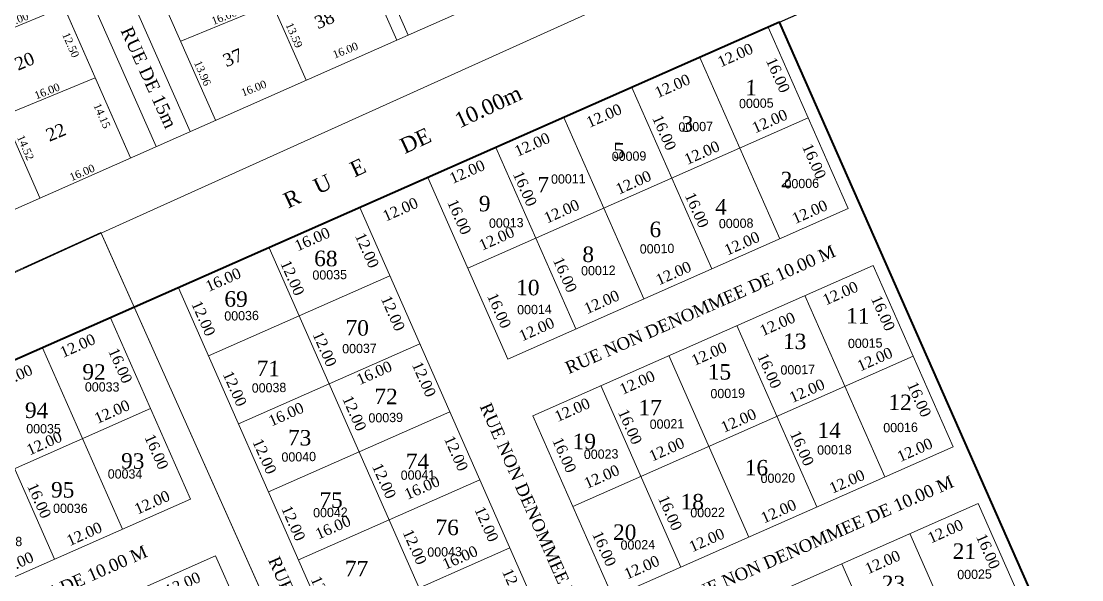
# Model space of a CAD drawing. Header units: metres. Extents: x 245225 to 248406, y 1633796 to 1637634.
# Drawn here: x 246341.5 to 246512.7, y 1637127.7 to 1637217.9 of the extents above; entities that cross this region are included whole.
import ezdxf
from ezdxf.enums import TextEntityAlignment as Align

# ---------------------------------------------------------------- set-up
doc = ezdxf.new("R2010")
doc.units = ezdxf.units.M
doc.header["$MEASUREMENT"] = 0
for name, color, linetype in [('A_revoir_niveau_0', 7, 'Continuous'), ('historique_numero_parcelle', 7, 'Continuous'), ('limites_sections', 7, 'Continuous')]:
    doc.layers.add(name, color=color, linetype=linetype)
doc.layers.add('LIMITES TITRES FONCIERS', color=7, linetype='Continuous', lineweight=0)
doc.layers.add('Toponymie', color=7, linetype='Continuous', lineweight=30)
doc.layers.add('LIMITES_PARCELLES', color=7, linetype='Continuous', lineweight=0, true_color=0xffffff)
doc.styles.get("Standard").update_dxf_attribs({"font": 'txt.shx'})
doc.styles.add('Style-FANCY', font='FANCY.shx')
doc.styles.add('Style-Times New Roman', font='times.ttf')

msp = doc.modelspace()

# ---------------------------------------------------------------- linework, layer by layer
at = {"layer": 'A_revoir_niveau_0'}
for p, q in [((246376.495625, 1637193.645065), (246376.495712, 1637193.644869)), ((246362.822468, 1637187.476251), (246362.822555, 1637187.476054))]:
    msp.add_line(p, q, dxfattribs=at)
at = {"layer": 'A_revoir_niveau_0', "color": 51, "true_color": 0xf8f6b0}
for p, q in [((246372.393635, 1637191.794402), (246372.393722, 1637191.794205)), ((246366.924545, 1637189.326718), (246366.924458, 1637189.326915))]:
    msp.add_line(p, q, dxfattribs=at)
at = {"layer": 'LIMITES TITRES FONCIERS', "color": 5, "linetype": 'Continuous', "lineweight": 0, "flags": 128}
msp.add_lwpolyline([(246740.25241, 1637357.75844), (246341.82451, 1637178.002763)], dxfattribs=at)
at = {"layer": 'limites_parcelles', "color": 7}
for p, q in [((246376.595515, 1637272.629707), (246402.140748, 1637214.78625)), ((246378.438655, 1637273.406861), (246403.97033, 1637215.594105)), ((246361.809967, 1637266.504011), (246387.504094, 1637208.323405)), ((246347.024419, 1637260.378315), (246372.86744, 1637201.860561)), ((246342.919159, 1637258.535055), (246368.750881, 1637200.042886)), ((246363.26228, 1637197.619383), (246337.343459, 1637256.308776)), ((246333.225828, 1637254.493527), (246359.145721, 1637195.801708)), ((246318.440281, 1637248.367831), (246344.509067, 1637189.338864)), ((246367.229065, 1637214.627839), (246396.800161, 1637226.879231)), ((246318.808217, 1637207.929278), (246348.379313, 1637220.18067)), ((246323.859379, 1637196.491659), (246353.430475, 1637208.743051)), ((246348.237614, 1637180.896114), (246348.237701, 1637180.895916))]:
    msp.add_line(p, q, dxfattribs=at)
at = {"layer": 'limites_parcelles', "color": 7, "linetype": 'Continuous', "lineweight": 0}
for p, q in [((246463.895474, 1637217.687445), (246290.021251, 1637140.912715)), ((246460.236313, 1637216.07173), (246407.11443, 1637192.61559)), ((246462.065894, 1637216.879588), (246410.772718, 1637194.230919)), ((246462.065894, 1637216.879588), (246474.991612, 1637187.606293)), ((246585.993977, 1636941.167004), (246463.895474, 1637217.687445)), ((246463.950091, 1637182.730873), (246451.024373, 1637212.004168)), ((246452.972606, 1637177.883729), (246440.046887, 1637207.157024)), ((246441.99512, 1637173.036584), (246429.069401, 1637202.309879)), ((246468.528753, 1637202.24294), (246413.57729, 1637177.978943)), ((246431.017635, 1637168.18944), (246418.091916, 1637197.462735)), ((246420.040149, 1637163.342295), (246407.11443, 1637192.61559)), ((246430.066957, 1637110.926046), (246396.136945, 1637187.768445)), ((246474.991612, 1637187.606293), (246420.040149, 1637163.342295)), ((246415.430309, 1637104.463187), (246381.500297, 1637181.305586)), ((246479.030899, 1637178.458388), (246424.079436, 1637154.194391)), ((246479.030899, 1637178.458388), (246491.956618, 1637149.185093)), ((246400.984089, 1637176.79096), (246371.710794, 1637163.865241)), ((246400.793662, 1637098.000328), (246366.863796, 1637174.842396)), ((246480.915097, 1637144.309674), (246467.989379, 1637173.582969)), ((246368.812029, 1637140.721957), (246355.88631, 1637169.995251)), ((246469.937612, 1637139.462529), (246457.011893, 1637168.735824)), ((246357.834543, 1637135.874812), (246344.908825, 1637165.148107)), ((246405.831234, 1637165.813474), (246376.557939, 1637152.887756)), ((246485.493759, 1637163.821741), (246430.542296, 1637139.557743)), ((246458.960126, 1637134.615385), (246446.034407, 1637163.88868)), ((246346.857058, 1637131.027668), (246333.931339, 1637160.300962)), ((246447.982641, 1637129.76824), (246435.056922, 1637159.041535)), ((246362.34917, 1637155.358604), (246296.484256, 1637126.275737)), ((246410.678378, 1637154.835989), (246381.405083, 1637141.91027)), ((246437.005155, 1637124.921096), (246424.079436, 1637154.194391)), ((246491.956618, 1637149.185093), (246437.005155, 1637124.921096)), ((246415.525523, 1637143.858503), (246386.252228, 1637130.932784)), ((246368.812029, 1637140.721957), (246302.946241, 1637111.638703)), ((246495.995905, 1637140.037189), (246441.044442, 1637115.773191)), ((246495.995905, 1637140.037189), (246508.921624, 1637110.763894)), ((246497.880103, 1637105.888474), (246484.954384, 1637135.161769)), ((246420.372667, 1637132.881018), (246391.099373, 1637119.955299)), ((246372.851316, 1637131.574052), (246306.984982, 1637102.490557)), ((246385.777035, 1637102.300757), (246372.851316, 1637131.574052)), ((246486.902618, 1637101.04133), (246473.976899, 1637130.314625))]:
    msp.add_line(p, q, dxfattribs=at)
at = {"layer": 'limites_parcelles', "color": 7, "flags": 128}
for points in [[(246737.709373, 1637362.957257), (246402.140748, 1637214.78625)], [(246359.144101, 1637195.800993), (246333.225828, 1637254.493527), (246303.654733, 1637242.242135)], [(246402.140748, 1637214.78625), (246324.981968, 1637180.716634), (246322.554094, 1637179.644579)]]:
    msp.add_lwpolyline(points, dxfattribs=at)
at = {"layer": 'limites_parcelles', "color": 7, "linetype": 'Continuous', "lineweight": 30, "flags": 128}
msp.add_lwpolyline([(246463.895474, 1637217.687445), (246676.496532, 1637311.561873), (246754.429143, 1637135.064868), (246612.650598, 1636937.350452), (246585.993692, 1636941.166878), (246463.895474, 1637217.687445)], close=True, dxfattribs=at)
at = {"layer": 'limites_parcelles', "color": 7, "linetype": 'Continuous', "lineweight": 40, "flags": 128}
msp.add_lwpolyline([(246161.205481, 1637084.042071), (246176.661065, 1637048.487577), (246220.89852, 1637068.17166), (246228.059979, 1637054.13303), (246235.111286, 1637058.787949), (246442.643876, 1636961.700219), (246585.993977, 1636941.167004), (246463.900206, 1637217.689534), (246161.205481, 1637084.042071)], close=True, dxfattribs=at)
at = {"layer": 'limites_sections', "lineweight": 13}
for p, q in [((246354.338219, 1637183.769228), (246325.070975, 1637170.444198)), ((246454.308, 1636960.02), (246354.338219, 1637183.769228))]:
    msp.add_line(p, q, dxfattribs=at)
at = {"layer": 'limites_sections', "lineweight": 13, "flags": 128}
msp.add_lwpolyline([(246030.023, 1636685.769), (245957.845, 1636823.563), (245896.711, 1636918.316), (245873.298, 1636959.841), (245897.722, 1636971.857), (245806.576, 1637211.153), (245953.867, 1637267.134), (246051.979, 1637305.254), (246249.188409, 1637387.839947), (246328.763496, 1637172.004743), (246354.383, 1637183.669), (246454.308, 1636960.02), (246454.308, 1636960.02), (246507.829, 1636952.358), (246491.152, 1636841.051), (246406.082, 1636907.201), (246329.51, 1636911.002), (246256.395, 1636887.255), (246213.901, 1636838.511), (246204.527, 1636787.268), (246222.025, 1636721.652), (246223.275, 1636626.665)], dxfattribs=at)

# ---------------------------------------------------------------- texts
at = {"layer": 'historique_numero_parcelle', "color": 3, "style": 'Style-FANCY'}
for s, rotation, p in [('00005', 1.129607, (246460.159558, 1637204.610833)), ('00007', 1.129607, (246450.382579, 1637200.836455)), ('00007', 1.129607, (246450.382579, 1637200.836455)), ('00009', 1.129607, (246439.612537, 1637196.07142)), ('00009', 1.129607, (246439.612537, 1637196.07142)), ('00011', 1.129607, (246429.80694, 1637192.417824)), ('00011', 1.129607, (246429.80694, 1637192.417824)), ('00006', 1.129607, (246467.50171, 1637191.661849)), ('00006', 1.129607, (246467.50171, 1637191.661849)), ('00013', 1.129607, (246419.786376, 1637185.311874)), ('00013', 1.129607, (246419.786376, 1637185.311874)), ('00008', 1.129607, (246456.904205, 1637185.236955)), ('00008', 1.129607, (246456.904205, 1637185.236955)), ('00010', 1.129607, (246444.133465, 1637181.148851)), ('00012', 1.129607, (246434.656395, 1637177.625353)), ('00035', 1.129607, (246391.284551, 1637176.929824)), ('00035', 1.129607, (246391.284551, 1637176.929824)), ('00014', 1.129607, (246424.339254, 1637171.336709)), ('00014', 1.129607, (246424.339254, 1637171.336709)), ('00036', 1.129607, (246377.056282, 1637170.329175)), ('00036', 1.129607, (246377.056282, 1637170.329175)), ('00015', 1.129607, (246477.74231, 1637165.8953)), ('00037', 1.129607, (246396.089162, 1637165.043649)), ('00037', 1.129607, (246396.089162, 1637165.043649)), ('00017', 1.129607, (246466.853592, 1637161.624801)), ('00033', 359.8677, (246354.545722, 1637158.839215, 0.00005)), ('00038', 1.129607, (246381.488146, 1637158.712553)), ('00038', 1.129607, (246381.488146, 1637158.712553)), ('00019', 1.129607, (246455.541943, 1637157.797901)), ('00039', 1.129607, (246400.32903, 1637153.884755)), ('00039', 1.129607, (246400.32903, 1637153.884755)), ('00035', 359.8677, (246345.080759, 1637152.087004, 0.00005)), ('00021', 1.129607, (246445.732999, 1637152.864651)), ('00016', 1.129607, (246483.448753, 1637152.294338)), ('00018', 1.129607, (246472.769665, 1637148.69752)), ('00040', 1.129607, (246386.28577, 1637147.564533)), ('00040', 1.129607, (246386.28577, 1637147.564533)), ('00023', 1.129607, (246435.105158, 1637147.994553)), ('00023', 1.129607, (246435.105158, 1637147.994553)), ('00034', 359.8677, (246358.238319, 1637144.797908, 0.00005)), ('00041', 1.129607, (246405.535684, 1637144.636994)), ('00020', 1.129607, (246463.637731, 1637144.123151)), ('00020', 1.129607, (246463.637731, 1637144.123151)), ('00036', 359.8677, (246349.411397, 1637139.246171, 0.00005)), ('00042', 1.129607, (246391.396011, 1637138.583471)), ('00022', 1.129607, (246452.292592, 1637138.574968)), ('00022', 1.129607, (246452.292592, 1637138.574968)), ('00038', 359.8677, (246338.847798, 1637133.902327, 0.00005)), ('00024', 1.129607, (246441.028676, 1637133.356709)), ('00043', 1.129607, (246409.832309, 1637132.226047)), ('00043', 1.129607, (246409.832309, 1637132.226047)), ('00025', 1.129607, (246495.395716, 1637128.601764)), ('00025', 1.129607, (246495.395716, 1637128.601764))]:
    msp.add_text(s, height=1.499994, rotation=rotation, dxfattribs=at).set_placement(p, align=Align.MIDDLE_CENTER)
at = {"layer": 'limites_parcelles', "color": 7, "linetype": 'Continuous', "lineweight": 0, "style": 'Style-Times New Roman'}
for s, rotation, p in [('12.00', 23.824012, (246457.11279, 1637211.586957)), ('16.00', 293.824012, (246462.869055, 1637208.82439)), ('12.00', 23.824012, (246446.961949, 1637206.621593)), ('12.00', 23.824012, (246435.912077, 1637201.821449)), ('16.00', 293.824012, (246444.511455, 1637199.535702)), ('12.00', 23.824012, (246462.670674, 1637200.936208)), ('12.00', 23.824012, (246424.31487, 1637197.166093)), ('12.00', 23.824012, (246451.720467, 1637195.844824)), ('16.00', 293.824012, (246468.715055, 1637194.919251)), ('12.00', 23.824012, (246413.819702, 1637192.770869)), ('16.00', 293.824012, (246422.016739, 1637190.500695)), ('12.00', 23.824012, (246440.670595, 1637191.04468)), ('12.00', 23.824012, (246403.033192, 1637186.696121)), ('16.00', 293.824012, (246411.414141, 1637185.934896)), ('12.00', 23.824012, (246429.073388, 1637186.389324)), ('16.00', 293.824012, (246449.777427, 1637187.035943)), ('12.00', 23.824012, (246469.133534, 1637186.299561)), ('16.00', 23.824012, (246388.806217, 1637181.891859)), ('12.00', 293.824012, (246396.518402, 1637180.541785)), ('12.00', 23.824012, (246418.57822, 1637181.9941)), ('12.00', 23.824012, (246458.183326, 1637181.208176)), ('12.00', 293.824012, (246384.47775, 1637176.09855)), ('16.00', 293.824012, (246428.490399, 1637176.600053)), ('12.00', 23.824012, (246447.133455, 1637176.408033)), ('16.00', 23.824012, (246374.437332, 1637175.349333)), ('12.00', 23.824012, (246474.077795, 1637173.165758)), ('12.00', 293.824012, (246400.70779, 1637170.38295)), ('16.00', 293.824012, (246417.851791, 1637170.820256)), ('12.00', 23.824012, (246435.536247, 1637171.752677)), ('16.00', 293.824012, (246479.834061, 1637170.403191)), ('12.00', 293.824012, (246370.108865, 1637169.556024)), ('12.00', 23.824012, (246425.041079, 1637167.357452)), ('12.00', 23.824012, (246463.926955, 1637168.200394)), ('12.00', 23.824012, (246350.933206, 1637164.702621)), ('12.00', 293.824012, (246389.679348, 1637164.620359)), ('16.00', 293.824012, (246356.689471, 1637161.940054)), ('12.00', 23.824012, (246452.877083, 1637163.40025)), ('12.00', 23.824012, (246479.63568, 1637162.515009)), ('16.00', 23.824012, (246398.815949, 1637160.315265)), ('16.00', 293.824012, (246461.476461, 1637161.114502)), ('12.00', 23.824012, (246340.782366, 1637159.737257)), ('12.00', 293.824012, (246375.17501, 1637158.2171)), ('12.00', 293.824012, (246405.714498, 1637159.73208)), ('12.00', 23.824012, (246441.279876, 1637158.744894)), ('12.00', 23.824012, (246468.685473, 1637157.423624)), ('16.00', 293.824012, (246485.680061, 1637156.498052)), ('12.00', 23.824012, (246356.491091, 1637154.051872)), ('16.00', 23.824012, (246384.582516, 1637153.633472)), ('12.00', 293.824012, (246394.483798, 1637154.247102)), ('12.00', 23.824012, (246430.784708, 1637154.349669)), ('16.00', 293.824012, (246438.981745, 1637152.079496)), ('12.00', 23.824012, (246457.635601, 1637152.623481)), ('12.00', 23.824012, (246345.540883, 1637148.960488)), ('16.00', 293.824012, (246362.535472, 1637148.034915)), ('16.00', 293.824012, (246466.742433, 1637148.614743)), ('12.00', 293.824012, (246379.972092, 1637147.294136)), ('12.00', 293.824012, (246410.909648, 1637147.772895)), ('16.00', 293.824012, (246428.379147, 1637147.513696)), ('12.00', 23.824012, (246446.038393, 1637147.968125)), ('12.00', 23.824012, (246486.09854, 1637147.878361)), ('12.00', 293.824012, (246399.28088, 1637143.324139)), ('12.00', 23.824012, (246435.543226, 1637143.5729)), ('16.00', 23.824012, (246406.532198, 1637141.793344)), ('12.00', 23.824012, (246475.148332, 1637142.786977)), ('16.00', 293.824012, (246343.597844, 1637140.151606)), ('12.00', 23.824012, (246362.95395, 1637139.415224)), ('16.00', 293.824012, (246445.455405, 1637138.178854)), ('12.00', 23.824012, (246464.09846, 1637137.986833)), ('12.00', 293.824012, (246384.633721, 1637136.51044)), ('12.00', 293.824012, (246415.813288, 1637136.359044)), ('16.00', 23.824012, (246392.165155, 1637135.388245)), ('12.00', 23.824012, (246491.042801, 1637134.744558)), ('12.00', 23.824012, (246352.003743, 1637134.32384)), ('12.00', 293.824012, (246404.21894, 1637132.674189)), ('12.00', 23.824012, (246452.501253, 1637133.331477)), ('16.00', 293.824012, (246434.816796, 1637132.399056)), ('16.00', 293.824012, (246496.799067, 1637131.981991)), ('12.00', 23.824012, (246340.953871, 1637129.523696)), ('16.00', 23.824012, (246412.663296, 1637130.508871)), ('12.00', 23.824012, (246480.891961, 1637129.779194)), ('12.00', 23.824012, (246442.006085, 1637128.936253)), ('12.00', 23.824012, (246367.898212, 1637126.281421)), ('12.00', 293.824012, (246420.279106, 1637126.333955)), ('12.00', 293.824012, (246389.372233, 1637125.126573))]:
    msp.add_text(s, height=1.75, rotation=rotation, dxfattribs=at).set_placement(p, align=Align.CENTER)
at = {"layer": 'limites_parcelles', "color": 7, "lineweight": 0, "attachment_point": 9}
for s, insert, char_height, rotation in [('\\fTimes New Roman|b0|i0|c00|p23;\\A1;16.00', (246376.448599, 1637218.753941), 1.248, 21.42002093), ('\\fTimes New Roman|b0|i0|c00|p23;\\A1;38', (246392.288087, 1637217.736021), 2.08, 22.84074961), ('\\fTimes New Roman|b0|i0|c00|p23;\\A1;16.00', (246342.813299, 1637218.181075), 1.248, 21.42002093), ('\\fTimes New Roman|b0|i0|c00|p23;\\A1;13.59', (246385.808142, 1637213.394042), 1.248, 293.7394337), ('\\fTimes New Roman|b0|i0|c00|p23;\\A1;12.50', (246349.742802, 1637211.823701), 1.248, 293.7394337), ('\\fTimes New Roman|b0|i0|c00|p23;\\A1;16.00', (246396.018571, 1637213.331507), 1.248, 21.42002093), ('\\fTimes New Roman|b0|i0|c00|p23;\\A1;20', (246343.867239, 1637211.037459), 2.08, 22.84074961), ('\\fTimes New Roman|b0|i0|c00|p23;\\A1;37', (246377.502539, 1637211.610325), 2.08, 22.84074961), ('\\fTimes New Roman|b0|i0|c00|p23;\\A1;13.96', (246371.022594, 1637207.268346), 1.248, 293.7394337), ('\\fTimes New Roman|b0|i0|c00|p23;\\A1;16.00', (246347.864461, 1637206.743456), 1.248, 21.42002093), ('\\fTimes New Roman|b0|i0|c00|p23;\\A1;16.00', (246381.233023, 1637207.205811), 1.248, 21.42002093), ('\\fTimes New Roman|b0|i0|c00|p23;\\A1;14.15', (246354.793963, 1637200.386082), 1.248, 293.7394337), ('\\fTimes New Roman|b0|i0|c00|p23;\\A1;22', (246348.918401, 1637199.59984), 2.08, 22.84074961), ('\\fTimes New Roman|b0|i0|c00|p23;\\A1;14.52', (246342.438456, 1637195.257862), 1.248, 293.7394337), ('\\fTimes New Roman|b0|i0|c00|p23;\\A1;16.00', (246353.508859, 1637193.674096), 1.248, 23.2323551)]:
    msp.add_mtext(s, dxfattribs=dict(at, insert=insert, char_height=char_height, rotation=rotation))
at = {"layer": 'limites_parcelles', "color": 7, "lineweight": 0, "insert": (246364.770762, 1637200.323602), "char_height": 2.08, "width": 18.094826, "attachment_point": 9, "rotation": 294.5533252}
msp.add_mtext('\\fTimes New Roman|b0|i0|c00|p23;\\A1;RUE DE 15m', dxfattribs=at)
at = {"layer": 'limites_parcelles', "color": 7, "linetype": 'Continuous', "lineweight": 0}
for s, insert, char_height, attachment_point, rotation, line_spacing_factor in [('\\fTimes New Roman|b0|i0|c00|p23;1', (246459.321234, 1637207.141751), 2.5, 5, 359.23209883, 0.72871), ('\\fTimes New Roman|b0|i0|c00|p23;3', (246449.042278, 1637201.250952), 2.5, 5, 359.23209883, 0.72871), ('\\fTimes New Roman|b0|i0|c00|p23;5', (246437.985429, 1637196.962089), 2.5, 5, 359.23209883, 0.72871), ('\\fTimes New Roman|b0|i0|c00|p23;7', (246425.743632, 1637191.464967), 2.5, 5, 359.23209883, 0.72871), ('\\fTimes New Roman|b0|i0|c00|p23;2', (246465.021992, 1637192.301966), 2.5, 5, 359.23209883, 0.72871), ('\\fTimes New Roman|b0|i0|c00|p23;9', (246416.29753, 1637188.405775), 2.5, 5, 359.23209883, 0.72), ('\\fTimes New Roman|b0|i0|c00|p23;4', (246454.459692, 1637187.911527), 2.5, 5, 359.23209883, 0.72871), ('\\fTimes New Roman|b0|i0|c00|p23;6', (246443.863581, 1637184.24714), 2.5, 5, 359.23209883, 0.72871), ('\\fTimes New Roman|b0|i0|c00|p23;RUE NON DENOMMEE DE 10.00 M', (246451.539245, 1637170.403817), 2, 8, 23.824038, 0.72), ('\\fTimes New Roman|b0|i0|c00|p23;68', (246390.659375, 1637179.552055), 2.5, 5, 359.23209883, 0.72), ('\\fTimes New Roman|b0|i0|c00|p23;8', (246433.021006, 1637180.218082), 2.5, 5, 359.23209883, 0.72), ('\\fTimes New Roman|b0|i0|c00|p23;10', (246423.2743, 1637174.860995), 2.5, 5, 359.23209883, 0.72), ('\\fTimes New Roman|b0|i0|c00|p23;69', (246376.165567, 1637173.012979), 2.5, 5, 359.23209883, 0.72), ('\\fTimes New Roman|b0|i0|c00|p23;11', (246476.560971, 1637170.31894), 2.5, 5, 359.23209883, 0.72), ('\\fTimes New Roman|b0|i0|c00|p23;70', (246395.722967, 1637168.35616), 2.5, 5, 359.23209883, 0.72), ('\\fTimes New Roman|b0|i0|c00|p23;13', (246466.352547, 1637166.177457), 2.5, 5, 359.23209883, 0.72), ('\\fTimes New Roman|b0|i0|c00|p23;71', (246381.36639, 1637161.819239), 2.5, 5, 359.23209883, 0.72), ('\\fTimes New Roman|b0|i0|c00|p23;92', (246353.232247, 1637161.235003), 2.5, 5, 359.23209883, 0.72), ('\\fTimes New Roman|b0|i0|c00|p23;15', (246454.212886, 1637161.258825), 2.5, 5, 359.23209883, 0.72), ('\\fTimes New Roman|b0|i0|c00|p23;72', (246400.376922, 1637157.307083), 2.5, 5, 359.23209883, 0.72), ('\\fTimes New Roman|b0|i0|c00|p23;94', (246343.959193, 1637155.041003), 2.5, 5, 359.23209883, 0.72), ('\\fTimes New Roman|b0|i0|c00|p23;RUE NON DENOMMEE DE 12.00 M', (246424.980672, 1637134.03333), 2, 8, 293.824038, 0.72), ('\\fTimes New Roman|b0|i0|c00|p23;17', (246443.022366, 1637155.499475), 2.5, 5, 359.23209883, 0.72), ('\\fTimes New Roman|b0|i0|c00|p23;12', (246483.371107, 1637156.356954), 2.5, 5, 359.23209883, 0.72), ('\\fTimes New Roman|b0|i0|c00|p23;14', (246471.922851, 1637151.841057), 2.5, 5, 359.23209883, 0.72), ('\\fTimes New Roman|b0|i0|c00|p23;73', (246386.430035, 1637150.627337), 2.5, 5, 359.23209883, 0.72), ('\\fTimes New Roman|b0|i0|c00|p23;19', (246432.384289, 1637150.011382), 2.5, 5, 359.23209883, 0.72), ('\\fTimes New Roman|b0|i0|c00|p23;93', (246359.488154, 1637146.868445), 2.5, 5, 359.23209883, 0.72), ('\\fTimes New Roman|b0|i0|c00|p23;74', (246405.449769, 1637146.801726), 2.5, 5, 359.23209883, 0.72), ('\\fTimes New Roman|b0|i0|c00|p23;16', (246460.179716, 1637145.797472), 2.5, 5, 359.23209883, 0.72), ('\\fTimes New Roman|b0|i0|c00|p23;RUE NON DENOMMEE DE 10.00 M', (246470.603724, 1637133.198159), 2, 8, 23.824038, 0.72), ('\\fTimes New Roman|b0|i0|c00|p23;95', (246348.175235, 1637142.213399), 2.5, 5, 359.23209883, 0.72), ('\\fTimes New Roman|b0|i0|c00|p23;75', (246391.508739, 1637140.558865), 2.5, 5, 359.23209883, 0.72), ('\\fTimes New Roman|b0|i0|c00|p23;18', (246449.815992, 1637140.305702), 2.5, 5, 359.23209883, 0.72), ('\\fTimes New Roman|b0|i0|c00|p23;76', (246410.246423, 1637136.162738), 2.5, 5, 359.23209883, 0.72), ('\\fTimes New Roman|b0|i0|c00|p23;20', (246438.910922, 1637135.370522), 2.5, 5, 359.23209883, 0.72), ('\\fTimes New Roman|b0|i0|c00|p23;RUE NON DENOMMEE DE 10.00 M', (246340.424558, 1637121.924138), 2, 8, 23.824038, 0.72), ('\\fTimes New Roman|b0|i0|c00|p23;21', (246493.750666, 1637132.321765), 2.5, 5, 359.23209883, 0.72), ('\\fTimes New Roman|b0|i0|c00|p23;RUE NON DENOMMEE DE 12.00 M', (246390.823996, 1637109.245251), 2, 8, 293.824038, 0.72), ('\\fTimes New Roman|b0|i0|c00|p23;77', (246395.613987, 1637129.517143), 2.5, 5, 359.23209883, 0.72), ('\\fTimes New Roman|b0|i0|c00|p23;23', (246482.292927, 1637127.098357), 2.5, 5, 359.23209883, 0.72)]:
    msp.add_mtext(s, dxfattribs=dict(at, insert=insert, char_height=char_height, attachment_point=attachment_point, rotation=rotation, line_spacing_factor=line_spacing_factor))
at = {"layer": 'toponymie', "color": 7, "lineweight": 0, "insert": (246384.589837, 1637187.552737), "char_height": 2.5, "attachment_point": 7, "rotation": 25.04842652, "line_spacing_factor": 0.6}
msp.add_mtext('\\fSylfaen|b0|i0|c00|p23;R   U    E       DE     10.00m', dxfattribs=at)

doc.saveas('drawing.dxf')
